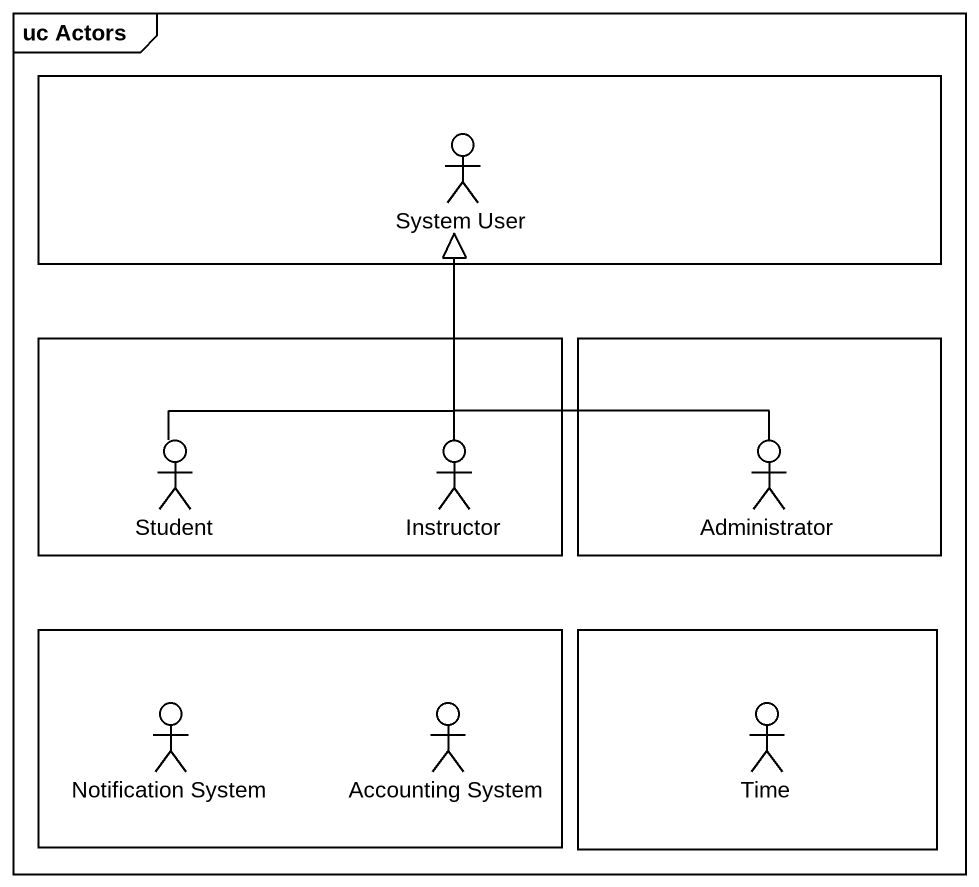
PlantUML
@startuml
mainframe uc Actors
rectangle " " as rectangle1 {
  actor "System User" as System_User
}
rectangle " " as rectangle2 {
  actor Student
  actor Instructor
}
rectangle " " as rectangle3 {
  actor Administrator
}
rectangle " " as rectangle4 {
  actor "Notification System" as Notification_System
  actor "Accounting System" as Accounting_System
}
rectangle " " as rectangle5 {
  actor Time
}
Student -up-|> System_User
Instructor -up-|> System_User
Administrator -up-|> System_User
@enduml
